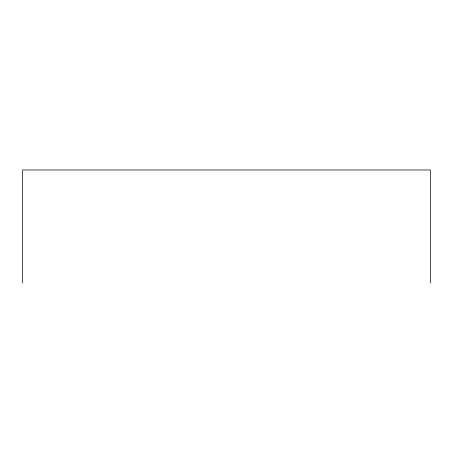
<?xml version="1.0" encoding="UTF-8"?>
<svg xmlns="http://www.w3.org/2000/svg" width="453" height="453" viewBox="0 0 453 453"><rect width="100%" height="100%" fill="white"/><g stroke="black" fill="none" stroke-linecap="round" stroke-linejoin="round"><path stroke-width="0.68" d="M430.35 283.023L430.35 169.977L22.65 169.977L22.65 283.023"/></g></svg>
